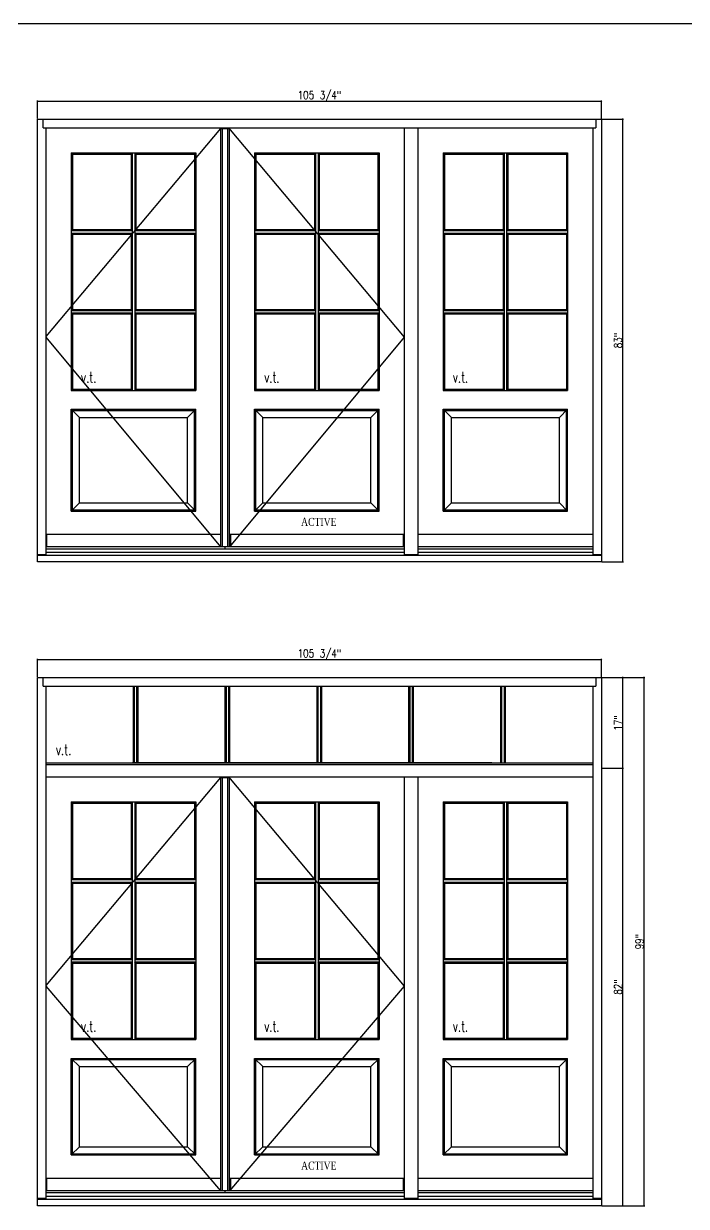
# Model space of a CAD drawing. Header units: inches. Extents: x 1985 to 11287, y 379 to 4336.
# Drawn here: x 9451.5 to 9575.8, y 3542.8 to 3764.6 of the extents above; entities that cross this region are included whole.
import ezdxf

# ---------------------------------------------------------------- set-up
doc = ezdxf.new("R2010")
doc.units = ezdxf.units.IN
doc.header["$MEASUREMENT"] = 0
doc.layers.get('0').update_dxf_attribs({"linetype": 'CONTINUOUS'})
doc.layers.get('Defpoints').update_dxf_attribs({"linetype": 'CONTINUOUS'})
for name, color, linetype in [('COTE1-1 99', 7, 'CONTINUOUS'), ('elevation 99', 7, 'CONTINUOUS'), ('opening side 99', 1, 'CONTINUOUS'), ('separation 99', 3, 'CONTINUOUS')]:
    doc.layers.add(name, color=color, linetype=linetype)
doc.styles.get("Standard").update_dxf_attribs({"font": 'txt.shx', "width": 0.8})
doc.styles.add('Times', font='times.ttf', dxfattribs={"width": 0.8})
doc.dimstyles.new('Elevation', dxfattribs={"dimscale": 2, "dimtxt": 0.75, "dimasz": 0.0625, "dimexe": 0.0625, "dimexo": 0.0625, "dimgap": 0.0625, "dimtad": 1, "dimdec": 5, "dimzin": 0, "dimdsep": 46, "dimlunit": 5, "dimtxsty": 'Standard', "dimblk1": 'OBLIQUE', "dimblk2": 'OBLIQUE', "dimsah": 1, "dimcen": 2, "dimdle": 0.0625, "dimclrd": 1, "dimclre": 1, "dimadec": 1, "dimazin": 0, "dimtfac": 0.375, "dimtdec": 5, "dimtmove": 0, "dimatfit": 3, "dimldrblk": 'OBLIQUE', "dimfxl": 1, "dimfrac": 2, "dimtolj": 1, "dimtzin": 0, "dimarcsym": 0})

# ---------------------------------------------------------------- blocks, each defined once
blk = doc.blocks.new('_OBLIQUE')
at = {"color": 0, "linetype": 'ByBlock'}
blk.add_line((-0.5, -0.5), (0.5, 0.5), dxfattribs=at)
blk = doc.blocks.new('*D41')
at = {"layer": 'COTE1-1 99', "color": 1, "lineweight": -2, "transparency": 16777216}
for p, q in [((9453.94, 3750.06), (9559.94, 3750.06)), ((9454.07, 3746.78), (9454.07, 3750.19)), ((9559.82, 3746.78), (9559.82, 3750.19))]:
    blk.add_line(p, q, dxfattribs=at)
at = {"layer": 'Defpoints', "color": 0, "transparency": 16777216}
for p in [(9559.82, 3750.06), (9454.07, 3746.66), (9559.82, 3746.66)]:
    blk.add_point(p, dxfattribs=at)
at = {"layer": 'COTE1-1 99', "color": 1, "lineweight": -2, "transparency": 16777216, "xscale": 0.125, "yscale": 0.125, "zscale": 0.125, "rotation": 180}
blk.add_blockref('_OBLIQUE', (9454.07, 3750.06), dxfattribs=at)
at = {"layer": 'COTE1-1 99', "color": 1, "lineweight": -2, "transparency": 16777216, "xscale": 0.125, "yscale": 0.125, "zscale": 0.125}
blk.add_blockref('_OBLIQUE', (9559.82, 3750.06), dxfattribs=at)
at = {"layer": 'COTE1-1 99', "color": 0, "transparency": 16777216, "insert": (9506.94, 3750.94), "char_height": 1.5, "attachment_point": 5}
blk.add_mtext('\\A1;105 3/4"', dxfattribs=at)
blk = doc.blocks.new('*D42')
at = {"layer": 'COTE1-1 99', "color": 1, "lineweight": -2, "transparency": 16777216}
for p, q in [((9559.94, 3746.66), (9563.95, 3746.66)), ((9563.82, 3663.53), (9563.82, 3746.78)), ((9559.94, 3663.66), (9563.95, 3663.66))]:
    blk.add_line(p, q, dxfattribs=at)
at = {"layer": 'Defpoints', "color": 0, "transparency": 16777216}
for p in [(9559.82, 3746.66), (9563.82, 3746.66), (9559.82, 3663.66)]:
    blk.add_point(p, dxfattribs=at)
at = {"layer": 'COTE1-1 99', "color": 1, "lineweight": -2, "transparency": 16777216, "xscale": 0.125, "yscale": 0.125, "zscale": 0.125}
for p, rotation in [((9563.82, 3746.66), 90), ((9563.82, 3663.66), 270)]:
    blk.add_blockref('_OBLIQUE', p, dxfattribs=dict(at, rotation=rotation))
at = {"layer": 'COTE1-1 99', "color": 0, "transparency": 16777216, "insert": (9562.95, 3705.16), "char_height": 1.5, "attachment_point": 5, "rotation": 90}
blk.add_mtext('\\A1;83"', dxfattribs=at)
blk = doc.blocks.new('*D112')
at = {"layer": 'COTE1-1 99', "color": 1, "lineweight": -2, "transparency": 16777216}
for p, q in [((9453.94, 3645.37), (9559.94, 3645.37)), ((9454.07, 3642.09), (9454.07, 3645.5)), ((9559.82, 3642.09), (9559.82, 3645.5))]:
    blk.add_line(p, q, dxfattribs=at)
at = {"layer": 'Defpoints', "color": 0, "transparency": 16777216}
for p in [(9559.82, 3645.37), (9454.07, 3641.96), (9559.82, 3641.96)]:
    blk.add_point(p, dxfattribs=at)
at = {"layer": 'COTE1-1 99', "color": 1, "lineweight": -2, "transparency": 16777216, "xscale": 0.125, "yscale": 0.125, "zscale": 0.125, "rotation": 180}
blk.add_blockref('_OBLIQUE', (9454.07, 3645.37), dxfattribs=at)
at = {"layer": 'COTE1-1 99', "color": 1, "lineweight": -2, "transparency": 16777216, "xscale": 0.125, "yscale": 0.125, "zscale": 0.125}
blk.add_blockref('_OBLIQUE', (9559.82, 3645.37), dxfattribs=at)
at = {"layer": 'COTE1-1 99', "color": 0, "transparency": 16777216, "insert": (9506.94, 3646.25), "char_height": 1.5, "attachment_point": 5}
blk.add_mtext('\\A1;105 3/4"', dxfattribs=at)
blk = doc.blocks.new('*D113')
at = {"layer": 'COTE1-1 99', "color": 1, "lineweight": -2, "transparency": 16777216}
for p, q in [((9559.94, 3641.96), (9563.95, 3641.96)), ((9563.82, 3624.84), (9563.82, 3642.09)), ((9559.94, 3624.96), (9563.95, 3624.96))]:
    blk.add_line(p, q, dxfattribs=at)
at = {"layer": 'Defpoints', "color": 0, "transparency": 16777216}
for p in [(9559.82, 3641.96), (9563.82, 3641.96), (9559.82, 3624.96)]:
    blk.add_point(p, dxfattribs=at)
at = {"layer": 'COTE1-1 99', "color": 1, "lineweight": -2, "transparency": 16777216, "xscale": 0.125, "yscale": 0.125, "zscale": 0.125}
for p, rotation in [((9563.82, 3641.96), 90), ((9563.82, 3624.96), 270)]:
    blk.add_blockref('_OBLIQUE', p, dxfattribs=dict(at, rotation=rotation))
at = {"layer": 'COTE1-1 99', "color": 0, "transparency": 16777216, "insert": (9562.95, 3633.46), "char_height": 1.5, "attachment_point": 5, "rotation": 90}
blk.add_mtext('\\A1;17"', dxfattribs=at)
blk = doc.blocks.new('*D114')
at = {"layer": 'COTE1-1 99', "color": 1, "lineweight": -2, "transparency": 16777216}
for p, q in [((9559.94, 3624.96), (9563.95, 3624.96)), ((9563.82, 3542.84), (9563.82, 3625.09)), ((9559.94, 3542.96), (9563.95, 3542.96))]:
    blk.add_line(p, q, dxfattribs=at)
at = {"layer": 'Defpoints', "color": 0, "transparency": 16777216}
for p in [(9559.82, 3624.96), (9563.82, 3624.96), (9559.82, 3542.96)]:
    blk.add_point(p, dxfattribs=at)
at = {"layer": 'COTE1-1 99', "color": 1, "lineweight": -2, "transparency": 16777216, "xscale": 0.125, "yscale": 0.125, "zscale": 0.125}
for p, rotation in [((9563.82, 3624.96), 90), ((9563.82, 3542.96), 270)]:
    blk.add_blockref('_OBLIQUE', p, dxfattribs=dict(at, rotation=rotation))
at = {"layer": 'COTE1-1 99', "color": 0, "transparency": 16777216, "insert": (9562.95, 3583.96), "char_height": 1.5, "attachment_point": 5, "rotation": 90}
blk.add_mtext('\\A1;82"', dxfattribs=at)
blk = doc.blocks.new('*D111')
at = {"layer": 'COTE1-1 99', "color": 1, "lineweight": -2, "transparency": 16777216}
for p, q in [((9559.94, 3641.96), (9567.97, 3641.96)), ((9567.84, 3542.84), (9567.84, 3642.09)), ((9559.94, 3542.96), (9567.97, 3542.96))]:
    blk.add_line(p, q, dxfattribs=at)
at = {"layer": 'Defpoints', "color": 0, "transparency": 16777216}
for p in [(9559.82, 3641.96), (9567.84, 3641.96), (9559.82, 3542.96)]:
    blk.add_point(p, dxfattribs=at)
at = {"layer": 'COTE1-1 99', "color": 1, "lineweight": -2, "transparency": 16777216, "xscale": 0.125, "yscale": 0.125, "zscale": 0.125}
for p, rotation in [((9567.84, 3641.96), 90), ((9567.84, 3542.96), 270)]:
    blk.add_blockref('_OBLIQUE', p, dxfattribs=dict(at, rotation=rotation))
at = {"layer": 'COTE1-1 99', "color": 0, "transparency": 16777216, "insert": (9566.97, 3592.46), "char_height": 1.5, "attachment_point": 5, "rotation": 90}
blk.add_mtext('\\A1;99"', dxfattribs=at)

msp = doc.modelspace()

# ---------------------------------------------------------------- linework, layer by layer
at = {"layer": 'elevation 99'}
for p, q in [((9454.067317, 3746.65541), (9525.442317, 3746.65541)), ((9454.067317, 3663.65541), (9454.067317, 3746.65541)), ((9455.129817, 3745.03041), (9455.129817, 3746.65541)), ((9522.817317, 3746.65541), (9559.817317, 3746.65541)), ((9558.754817, 3746.65541), (9558.754817, 3745.03041)), ((9559.817317, 3746.65541), (9559.817317, 3663.65541)), ((9455.129817, 3745.03041), (9490.129817, 3745.03041)), ((9455.692317, 3664.983536), (9455.692317, 3745.03041)), ((9487.754817, 3745.03041), (9522.817317, 3745.03041)), ((9488.442318, 3666.467905), (9488.442318, 3744.90541)), ((9488.442318, 3744.90541), (9490.067316, 3744.90541)), ((9488.754818, 3666.467905), (9488.754818, 3744.90541)), ((9489.004817, 3744.90541), (9489.004817, 3745.03041)), ((9489.504816, 3744.90541), (9489.504816, 3745.03041)), ((9489.598516, 3744.90541), (9489.598516, 3745.03041)), ((9489.714677, 3744.90541), (9489.714677, 3745.03041)), ((9489.754816, 3666.467905), (9489.754816, 3744.90541)), ((9490.067316, 3666.467905), (9490.067316, 3744.90541)), ((9522.817317, 3745.03041), (9522.817317, 3664.983536)), ((9522.817317, 3745.03041), (9525.442317, 3745.03041)), ((9525.442317, 3745.03041), (9558.754817, 3745.03041)), ((9525.442317, 3664.983536), (9525.442317, 3745.03041)), ((9558.192317, 3745.03041), (9558.192317, 3664.983536)), ((9460.629802, 3740.092862), (9460.38873, 3740.360733)), ((9460.38873, 3740.360733), (9483.745903, 3740.360733)), ((9460.38873, 3740.360733), (9460.38873, 3695.793739)), ((9460.629802, 3740.092862), (9471.629817, 3740.092862)), ((9460.629802, 3740.092862), (9460.629802, 3725.989362)), ((9471.629817, 3740.092862), (9471.834017, 3740.360733)), ((9471.629817, 3740.092862), (9471.629817, 3725.989362)), ((9471.834017, 3740.360733), (9471.834017, 3695.793739)), ((9472.300617, 3740.360733), (9472.504817, 3740.092862)), ((9472.300617, 3740.360733), (9472.300617, 3695.793739)), ((9472.504817, 3740.092862), (9483.504832, 3740.092862)), ((9472.504817, 3740.092862), (9472.504817, 3725.989362)), ((9483.504832, 3740.092862), (9483.745903, 3740.360733)), ((9483.504832, 3740.092862), (9483.504832, 3725.989362)), ((9483.745903, 3740.360733), (9483.745903, 3695.793739)), ((9494.76373, 3740.360733), (9494.76373, 3695.793739)), ((9494.76373, 3740.360733), (9518.120903, 3740.360733)), ((9495.004802, 3740.092862), (9494.76373, 3740.360733)), ((9495.004802, 3740.092862), (9495.004802, 3725.989362)), ((9495.004802, 3740.092862), (9506.004817, 3740.092862)), ((9506.004817, 3740.092862), (9506.209017, 3740.360733)), ((9506.004817, 3740.092862), (9506.004817, 3725.989362)), ((9506.209017, 3740.360733), (9506.209017, 3695.793739)), ((9506.675617, 3740.360733), (9506.675617, 3695.793739)), ((9506.675617, 3740.360733), (9506.879817, 3740.092862)), ((9506.879817, 3740.092862), (9506.879817, 3725.989362)), ((9506.879817, 3740.092862), (9517.879832, 3740.092862)), ((9517.879832, 3740.092862), (9518.120903, 3740.360733)), ((9517.879832, 3740.092862), (9517.879832, 3725.989362)), ((9518.120903, 3740.360733), (9518.120903, 3695.793739)), ((9530.379802, 3740.092862), (9530.13873, 3740.360733)), ((9530.13873, 3740.360733), (9553.495903, 3740.360733)), ((9530.13873, 3740.360733), (9530.13873, 3695.793739)), ((9530.379802, 3740.092862), (9541.379817, 3740.092862)), ((9530.379802, 3740.092862), (9530.379802, 3725.989362)), ((9541.379817, 3740.092862), (9541.584017, 3740.360733)), ((9541.379817, 3740.092862), (9541.379817, 3725.989362)), ((9541.584017, 3740.360733), (9541.584017, 3695.793739)), ((9542.050617, 3740.360733), (9542.254817, 3740.092862)), ((9542.050617, 3740.360733), (9542.050617, 3695.793739)), ((9542.254817, 3740.092862), (9553.254832, 3740.092862)), ((9542.254817, 3740.092862), (9542.254817, 3725.989362)), ((9553.254832, 3740.092862), (9553.495903, 3740.360733)), ((9553.254832, 3740.092862), (9553.254832, 3725.989362)), ((9553.495903, 3740.360733), (9553.495903, 3695.793739)), ((9460.629802, 3725.989362), (9460.38873, 3725.785162)), ((9460.38873, 3725.785162), (9471.834017, 3725.785162)), ((9460.629802, 3725.114362), (9460.38873, 3725.318562)), ((9460.38873, 3725.318562), (9471.834017, 3725.318562)), ((9460.629802, 3725.989362), (9471.629817, 3725.989362)), ((9471.629817, 3725.989362), (9471.834017, 3725.785162)), ((9471.629817, 3725.114362), (9471.834017, 3725.318562)), ((9472.504817, 3725.989362), (9472.300617, 3725.785162)), ((9472.300617, 3725.785162), (9483.745903, 3725.785162)), ((9472.300617, 3725.318562), (9483.745903, 3725.318562)), ((9472.504817, 3725.114362), (9472.300617, 3725.318562)), ((9472.504817, 3725.989362), (9483.504832, 3725.989362)), ((9483.504832, 3725.989362), (9483.745903, 3725.785162)), ((9483.504832, 3725.114362), (9483.745903, 3725.318562)), ((9495.004802, 3725.989362), (9494.76373, 3725.785162)), ((9494.76373, 3725.785162), (9506.209017, 3725.785162)), ((9494.76373, 3725.318562), (9506.209017, 3725.318562)), ((9495.004802, 3725.114362), (9494.76373, 3725.318562)), ((9495.004802, 3725.989362), (9506.004817, 3725.989362)), ((9506.004817, 3725.989362), (9506.209017, 3725.785162)), ((9506.004817, 3725.114362), (9506.209017, 3725.318562)), ((9506.879817, 3725.989362), (9506.675617, 3725.785162)), ((9506.675617, 3725.785162), (9518.120903, 3725.785162)), ((9506.879817, 3725.114362), (9506.675617, 3725.318562)), ((9506.675617, 3725.318562), (9518.120903, 3725.318562)), ((9506.879817, 3725.989362), (9517.879832, 3725.989362)), ((9517.879832, 3725.989362), (9518.120903, 3725.785162)), ((9517.879832, 3725.114362), (9518.120903, 3725.318562)), ((9530.379802, 3725.989362), (9530.13873, 3725.785162)), ((9530.13873, 3725.785162), (9541.584017, 3725.785162)), ((9530.379802, 3725.114362), (9530.13873, 3725.318562)), ((9530.13873, 3725.318562), (9541.584017, 3725.318562)), ((9530.379802, 3725.989362), (9541.379817, 3725.989362)), ((9541.379817, 3725.989362), (9541.584017, 3725.785162)), ((9541.379817, 3725.114362), (9541.584017, 3725.318562)), ((9542.254817, 3725.989362), (9542.050617, 3725.785162)), ((9542.050617, 3725.785162), (9553.495903, 3725.785162)), ((9542.050617, 3725.318562), (9553.495903, 3725.318562)), ((9542.254817, 3725.114362), (9542.050617, 3725.318562)), ((9542.254817, 3725.989362), (9553.254832, 3725.989362)), ((9553.254832, 3725.989362), (9553.495903, 3725.785162)), ((9553.254832, 3725.114362), (9553.495903, 3725.318562)), ((9460.629802, 3725.114362), (9460.629802, 3711.010862)), ((9460.629802, 3725.114362), (9471.629817, 3725.114362)), ((9471.629817, 3725.114362), (9471.629817, 3711.010862)), ((9472.504817, 3725.114362), (9472.504817, 3711.010862)), ((9472.504817, 3725.114362), (9483.504832, 3725.114362)), ((9483.504832, 3725.114362), (9483.504832, 3711.010862)), ((9495.004802, 3725.114362), (9506.004817, 3725.114362)), ((9495.004802, 3725.114362), (9495.004802, 3711.010862)), ((9506.004817, 3725.114362), (9506.004817, 3711.010862)), ((9506.879817, 3725.114362), (9517.879832, 3725.114362)), ((9506.879817, 3725.114362), (9506.879817, 3711.010862)), ((9517.879832, 3725.114362), (9517.879832, 3711.010862)), ((9530.379802, 3725.114362), (9530.379802, 3711.010862)), ((9530.379802, 3725.114362), (9541.379817, 3725.114362)), ((9541.379817, 3725.114362), (9541.379817, 3711.010862)), ((9542.254817, 3725.114362), (9542.254817, 3711.010862)), ((9542.254817, 3725.114362), (9553.254832, 3725.114362)), ((9553.254832, 3725.114362), (9553.254832, 3711.010862)), ((9460.629802, 3711.010862), (9460.38873, 3710.806662)), ((9460.38873, 3710.806662), (9471.834017, 3710.806662)), ((9460.38873, 3710.34451), (9471.834017, 3710.34451)), ((9460.629802, 3711.010862), (9471.629817, 3711.010862)), ((9460.629802, 3710.14031), (9460.629802, 3696.03481)), ((9460.629802, 3710.14031), (9471.629817, 3710.14031)), ((9471.629817, 3710.14031), (9471.629817, 3696.03481)), ((9472.300617, 3710.806662), (9483.745903, 3710.806662)), ((9472.300617, 3710.34451), (9483.745903, 3710.34451)), ((9472.504817, 3711.010862), (9483.504832, 3711.010862)), ((9472.504817, 3710.14031), (9483.504832, 3710.14031)), ((9472.504817, 3710.14031), (9472.504817, 3696.03481)), ((9483.504832, 3711.010862), (9483.745903, 3710.806662)), ((9483.504832, 3710.14031), (9483.745903, 3710.34451)), ((9483.504832, 3710.14031), (9483.504832, 3696.03481)), ((9495.004802, 3711.010862), (9494.76373, 3710.806662)), ((9494.76373, 3710.806662), (9506.209017, 3710.806662)), ((9494.76373, 3710.34451), (9506.209017, 3710.34451)), ((9495.004802, 3711.010862), (9506.004817, 3711.010862)), ((9495.004802, 3710.14031), (9506.004817, 3710.14031)), ((9495.004802, 3710.14031), (9495.004802, 3696.03481)), ((9506.004817, 3710.14031), (9506.004817, 3696.03481)), ((9506.675617, 3710.806662), (9518.120903, 3710.806662)), ((9506.675617, 3710.34451), (9518.120903, 3710.34451)), ((9506.879817, 3711.010862), (9517.879832, 3711.010862)), ((9506.879817, 3710.14031), (9506.879817, 3696.03481)), ((9506.879817, 3710.14031), (9517.879832, 3710.14031)), ((9517.879832, 3711.010862), (9518.120903, 3710.806662)), ((9517.879832, 3710.14031), (9518.120903, 3710.34451)), ((9517.879832, 3710.14031), (9517.879832, 3696.03481)), ((9530.379802, 3711.010862), (9530.13873, 3710.806662)), ((9530.13873, 3710.806662), (9541.584017, 3710.806662)), ((9530.13873, 3710.34451), (9541.584017, 3710.34451)), ((9530.379802, 3711.010862), (9541.379817, 3711.010862)), ((9530.379802, 3710.14031), (9530.379802, 3696.03481)), ((9530.379802, 3710.14031), (9541.379817, 3710.14031)), ((9541.379817, 3710.14031), (9541.379817, 3696.03481)), ((9542.050617, 3710.806662), (9553.495903, 3710.806662)), ((9542.050617, 3710.34451), (9553.495903, 3710.34451)), ((9542.254817, 3711.010862), (9553.254832, 3711.010862)), ((9542.254817, 3710.14031), (9553.254832, 3710.14031)), ((9542.254817, 3710.14031), (9542.254817, 3696.03481)), ((9553.254832, 3711.010862), (9553.495903, 3710.806662)), ((9553.254832, 3710.14031), (9553.495903, 3710.34451)), ((9553.254832, 3710.14031), (9553.254832, 3696.03481)), ((9460.38873, 3695.793739), (9460.629802, 3696.03481)), ((9460.38873, 3695.793739), (9483.745903, 3695.793739)), ((9460.629802, 3696.03481), (9471.629817, 3696.03481)), ((9471.629817, 3696.03481), (9471.834017, 3695.793739)), ((9472.504817, 3696.03481), (9472.300617, 3695.793739)), ((9472.504817, 3696.03481), (9483.504832, 3696.03481)), ((9483.745903, 3695.793739), (9483.504832, 3696.03481)), ((9494.76373, 3695.793739), (9495.004802, 3696.03481)), ((9494.76373, 3695.793739), (9518.120903, 3695.793739)), ((9495.004802, 3696.03481), (9506.004817, 3696.03481)), ((9506.004817, 3696.03481), (9506.209017, 3695.793739)), ((9506.879817, 3696.03481), (9506.675617, 3695.793739)), ((9506.879817, 3696.03481), (9517.879832, 3696.03481)), ((9518.120903, 3695.793739), (9517.879832, 3696.03481)), ((9530.13873, 3695.793739), (9530.379802, 3696.03481)), ((9530.13873, 3695.793739), (9553.495903, 3695.793739)), ((9530.379802, 3696.03481), (9541.379817, 3696.03481)), ((9541.379817, 3696.03481), (9541.584017, 3695.793739)), ((9542.254817, 3696.03481), (9542.050617, 3695.793739)), ((9542.254817, 3696.03481), (9553.254832, 3696.03481)), ((9553.495903, 3695.793739), (9553.254832, 3696.03481)), ((9460.388671, 3692.275882), (9483.745947, 3692.275882)), ((9460.388671, 3673.1643), (9460.388671, 3692.275882)), ((9461.942243, 3690.72226), (9460.388671, 3692.275882)), ((9460.629743, 3692.03476), (9483.504876, 3692.03476)), ((9460.629743, 3673.405371), (9460.629743, 3692.03476)), ((9483.745947, 3692.275882), (9482.192376, 3690.72226)), ((9483.504876, 3673.405371), (9483.504876, 3692.03476)), ((9483.745947, 3673.1643), (9483.745947, 3692.275882)), ((9496.317243, 3690.72226), (9494.763671, 3692.275882)), ((9494.763671, 3673.1643), (9494.763671, 3692.275882)), ((9494.763671, 3692.275882), (9518.120947, 3692.275882)), ((9495.004743, 3673.405371), (9495.004743, 3692.03476)), ((9495.004743, 3692.03476), (9517.879876, 3692.03476)), ((9518.120947, 3692.275882), (9516.567376, 3690.72226)), ((9517.879876, 3673.405371), (9517.879876, 3692.03476)), ((9518.120947, 3673.1643), (9518.120947, 3692.275882)), ((9531.692243, 3690.72226), (9530.138671, 3692.275882)), ((9530.138671, 3673.1643), (9530.138671, 3692.275882)), ((9530.138671, 3692.275882), (9553.495947, 3692.275882)), ((9530.379743, 3673.405371), (9530.379743, 3692.03476)), ((9530.379743, 3692.03476), (9553.254876, 3692.03476)), ((9553.495947, 3692.275882), (9551.942376, 3690.72226)), ((9553.254876, 3673.405371), (9553.254876, 3692.03476)), ((9553.495947, 3673.1643), (9553.495947, 3692.275882)), ((9461.942243, 3690.72226), (9482.192376, 3690.72226)), ((9461.942243, 3674.717871), (9461.942243, 3690.72226)), ((9482.192376, 3674.717871), (9482.192376, 3690.72226)), ((9496.317243, 3674.717871), (9496.317243, 3690.72226)), ((9496.317243, 3690.72226), (9516.567376, 3690.72226)), ((9516.567376, 3674.717871), (9516.567376, 3690.72226)), ((9531.692243, 3674.717871), (9531.692243, 3690.72226)), ((9531.692243, 3690.72226), (9551.942376, 3690.72226)), ((9551.942376, 3674.717871), (9551.942376, 3690.72226)), ((9460.388671, 3673.1643), (9461.942243, 3674.717871)), ((9461.942243, 3674.717871), (9482.192376, 3674.717871)), ((9483.745947, 3673.1643), (9482.192376, 3674.717871)), ((9494.763671, 3673.1643), (9496.317243, 3674.717871)), ((9496.317243, 3674.717871), (9516.567376, 3674.717871)), ((9518.120947, 3673.1643), (9516.567376, 3674.717871)), ((9530.138671, 3673.1643), (9531.692243, 3674.717871)), ((9531.692243, 3674.717871), (9551.942376, 3674.717871)), ((9553.495947, 3673.1643), (9551.942376, 3674.717871)), ((9460.388671, 3673.1643), (9483.745947, 3673.1643)), ((9460.629743, 3673.405371), (9483.504876, 3673.405371)), ((9494.763671, 3673.1643), (9518.120947, 3673.1643)), ((9495.004743, 3673.405371), (9517.879876, 3673.405371)), ((9530.138671, 3673.1643), (9553.495947, 3673.1643)), ((9530.379743, 3673.405371), (9553.254876, 3673.405371)), ((9455.817317, 3666.467905), (9455.817317, 3668.842905)), ((9455.817317, 3668.842905), (9488.442318, 3668.842905)), ((9455.817317, 3666.467905), (9455.817317, 3668.842905)), ((9455.817317, 3668.842905), (9488.442318, 3668.842905)), ((9487.938215, 3668.842905), (9488.442318, 3668.842905)), ((9487.938215, 3668.842905), (9488.442318, 3668.842905)), ((9490.214677, 3666.467905), (9490.214677, 3668.842905)), ((9490.214677, 3668.842905), (9522.692317, 3668.842905)), ((9490.214677, 3666.467905), (9490.214677, 3668.842905)), ((9490.214677, 3668.842905), (9522.692317, 3668.842905)), ((9522.692317, 3666.467905), (9522.692317, 3668.842905)), ((9522.692317, 3666.467905), (9522.692317, 3668.842905)), ((9525.442317, 3668.842905), (9558.192317, 3668.842905)), ((9525.567317, 3668.842905), (9558.067317, 3668.842905)), ((9522.817317, 3666.467905), (9455.692317, 3666.467905)), ((9522.817317, 3666.467905), (9455.692317, 3666.467905)), ((9522.817317, 3666.076286), (9455.692317, 3666.076286)), ((9522.817317, 3666.076286), (9455.692317, 3666.076286)), ((9522.817317, 3665.405405), (9455.692317, 3665.405405)), ((9489.254817, 3666.076286), (9489.254817, 3666.467905)), ((9489.254817, 3666.076286), (9489.254817, 3666.467905)), ((9490.292009, 3666.592905), (9490.281381, 3666.467905)), ((9490.292009, 3666.592905), (9490.281381, 3666.467905)), ((9490.301434, 3666.467905), (9490.292009, 3666.592905)), ((9490.301434, 3666.467905), (9490.292009, 3666.592905)), ((9490.339677, 3666.655405), (9490.339677, 3666.467905)), ((9490.339677, 3666.655405), (9490.339677, 3666.467905)), ((9558.192317, 3666.467905), (9525.442317, 3666.467905)), ((9558.192317, 3666.467905), (9525.442317, 3666.467905)), ((9558.192317, 3666.076286), (9525.442317, 3666.076286)), ((9558.192317, 3666.076286), (9525.442317, 3666.076286)), ((9558.192317, 3665.405405), (9525.442317, 3665.405405)), ((9455.692317, 3664.983536), (9454.067317, 3664.983536)), ((9455.692317, 3664.983536), (9454.067317, 3664.983536)), ((9525.442317, 3664.84291), (9454.067317, 3664.84291)), ((9525.442317, 3664.84291), (9454.067317, 3664.84291)), ((9525.442317, 3663.65541), (9454.067317, 3663.65541)), ((9525.442317, 3663.65541), (9454.067317, 3663.65541)), ((9525.442317, 3663.65541), (9494.442317, 3663.65541)), ((9525.442317, 3663.65541), (9494.442317, 3663.65541)), ((9525.442317, 3664.983536), (9522.817317, 3664.983536)), ((9525.442317, 3664.983536), (9522.817317, 3664.983536)), ((9525.442317, 3664.983536), (9522.817317, 3664.983536)), ((9525.442317, 3664.983536), (9522.817317, 3664.983536)), ((9559.817317, 3664.84291), (9522.817317, 3664.84291)), ((9559.817317, 3664.84291), (9522.817317, 3664.84291)), ((9559.817317, 3663.65541), (9522.817317, 3663.65541)), ((9559.817317, 3663.65541), (9522.817317, 3663.65541)), ((9559.817317, 3663.65541), (9525.442317, 3663.65541)), ((9559.817317, 3663.65541), (9525.442317, 3663.65541)), ((9559.817317, 3663.65541), (9531.942317, 3663.65541)), ((9559.817317, 3663.65541), (9531.942317, 3663.65541)), ((9559.817317, 3664.983536), (9558.192317, 3664.983536)), ((9559.817317, 3664.983536), (9558.192317, 3664.983536)), ((9454.067317, 3542.963374), (9454.067317, 3641.963374)), ((9454.067317, 3641.963374), (9559.817317, 3641.963374)), ((9455.129817, 3640.338374), (9455.129817, 3641.963374)), ((9558.754817, 3641.963374), (9558.754817, 3640.338374)), ((9559.817317, 3641.963374), (9559.817317, 3542.963374)), ((9455.129817, 3640.338374), (9558.754817, 3640.338374)), ((9455.692317, 3625.588374), (9455.692317, 3640.338374)), ((9472.046417, 3625.963374), (9472.046417, 3640.338374)), ((9472.046417, 3640.338374), (9472.921417, 3640.338374)), ((9472.250617, 3625.963374), (9472.250617, 3640.338374)), ((9472.717217, 3625.963374), (9472.717217, 3640.338374)), ((9472.921417, 3625.963374), (9472.921417, 3640.338374)), ((9489.275517, 3625.963374), (9489.275517, 3640.338374)), ((9489.275517, 3640.338374), (9490.150517, 3640.338374)), ((9489.479717, 3625.963374), (9489.479717, 3640.338374)), ((9489.946317, 3625.963374), (9489.946317, 3640.338374)), ((9490.150517, 3625.963374), (9490.150517, 3640.338374)), ((9506.504617, 3625.963374), (9506.504617, 3640.338374)), ((9506.504617, 3640.338374), (9507.379617, 3640.338374)), ((9506.708817, 3625.963374), (9506.708817, 3640.338374)), ((9507.175417, 3625.963374), (9507.175417, 3640.338374)), ((9507.379617, 3625.963374), (9507.379617, 3640.338374)), ((9523.733717, 3625.963374), (9523.733717, 3640.338374)), ((9523.733717, 3640.338374), (9524.609117, 3640.338374)), ((9523.937917, 3625.963374), (9523.937917, 3640.338374)), ((9524.404917, 3625.963374), (9524.404917, 3640.338374)), ((9524.609117, 3625.963374), (9524.609117, 3640.338374)), ((9540.963217, 3625.963374), (9540.963217, 3640.338374)), ((9540.963217, 3640.338374), (9541.838217, 3640.338374)), ((9541.167417, 3625.963374), (9541.167417, 3640.338374)), ((9541.634017, 3625.963374), (9541.634017, 3640.338374)), ((9541.838217, 3625.963374), (9541.838217, 3640.338374)), ((9558.192317, 3640.338374), (9558.192317, 3625.588374)), ((9454.067317, 3542.963374), (9454.067317, 3625.963374)), ((9455.692317, 3625.963374), (9523.483717, 3625.963374)), ((9455.692317, 3625.588374), (9455.692317, 3625.963374)), ((9558.192317, 3625.588374), (9455.692317, 3625.588374)), ((9455.692317, 3623.338374), (9455.692317, 3625.588374)), ((9539.275717, 3625.963374), (9471.858917, 3625.963374)), ((9525.109117, 3625.963374), (9488.775517, 3625.963374)), ((9525.109117, 3625.963374), (9488.775517, 3625.963374)), ((9525.109117, 3625.963374), (9488.775517, 3625.963374)), ((9523.483717, 3625.963374), (9558.192317, 3625.963374)), ((9558.192317, 3625.963374), (9558.192317, 3625.588374)), ((9558.192317, 3625.588374), (9558.192317, 3623.338374)), ((9455.692317, 3623.338374), (9490.129817, 3623.338374)), ((9455.692317, 3544.2915), (9455.692317, 3623.338374)), ((9455.692317, 3623.338374), (9490.129817, 3623.338374)), ((9455.692317, 3544.2915), (9455.692317, 3623.338374)), ((9455.692317, 3623.338374), (9490.129817, 3623.338374)), ((9487.754817, 3623.338374), (9522.817317, 3623.338374)), ((9487.754817, 3623.338374), (9522.817317, 3623.338374)), ((9487.754817, 3623.338374), (9522.817317, 3623.338374)), ((9488.442318, 3623.213374), (9490.067316, 3623.213374)), ((9488.442318, 3623.213374), (9490.067316, 3623.213374)), ((9488.442318, 3545.775869), (9488.442318, 3623.213374)), ((9488.442318, 3623.213374), (9490.067316, 3623.213374)), ((9488.754818, 3545.775869), (9488.754818, 3623.213374)), ((9489.004817, 3623.213374), (9489.004817, 3623.338374)), ((9489.004817, 3623.213374), (9489.004817, 3623.338374)), ((9489.004817, 3623.213374), (9489.004817, 3623.338374)), ((9489.504816, 3623.213374), (9489.504816, 3623.338374)), ((9489.504816, 3623.213374), (9489.504816, 3623.338374)), ((9489.504816, 3623.213374), (9489.504816, 3623.338374)), ((9489.598516, 3623.213374), (9489.598516, 3623.338374)), ((9489.598516, 3623.213374), (9489.598516, 3623.338374)), ((9489.598516, 3623.213374), (9489.598516, 3623.338374)), ((9489.714677, 3623.213374), (9489.714677, 3623.338374)), ((9489.714677, 3623.213374), (9489.714677, 3623.338374)), ((9489.714677, 3623.213374), (9489.714677, 3623.338374)), ((9489.754816, 3545.775869), (9489.754816, 3623.213374)), ((9490.067316, 3545.775869), (9490.067316, 3623.213374)), ((9522.817317, 3623.338374), (9522.817317, 3544.2915)), ((9522.817317, 3623.338374), (9525.442317, 3623.338374)), ((9525.442317, 3623.338374), (9558.192317, 3623.338374)), ((9525.442317, 3544.2915), (9525.442317, 3623.338374)), ((9525.442317, 3623.338374), (9558.192317, 3623.338374)), ((9525.442317, 3623.338374), (9558.192317, 3623.338374)), ((9558.192317, 3623.338374), (9558.192317, 3544.2915)), ((9558.192317, 3623.338374), (9558.192317, 3544.2915)), ((9559.817317, 3624.963374), (9559.817317, 3542.963374)), ((9460.38873, 3618.668697), (9460.38873, 3574.101703)), ((9460.38873, 3618.668697), (9483.745903, 3618.668697)), ((9460.629802, 3618.400826), (9460.38873, 3618.668697)), ((9460.629802, 3618.400826), (9460.629802, 3604.297326)), ((9460.629802, 3618.400826), (9471.629817, 3618.400826)), ((9471.629817, 3618.400826), (9471.834017, 3618.668697)), ((9471.629817, 3618.400826), (9471.629817, 3604.297326)), ((9471.834017, 3618.668697), (9471.834017, 3574.101703)), ((9472.300617, 3618.668697), (9472.300617, 3574.101703)), ((9472.300617, 3618.668697), (9472.504817, 3618.400826)), ((9472.504817, 3618.400826), (9472.504817, 3604.297326)), ((9472.504817, 3618.400826), (9483.504832, 3618.400826)), ((9483.504832, 3618.400826), (9483.745903, 3618.668697)), ((9483.504832, 3618.400826), (9483.504832, 3604.297326)), ((9483.745903, 3618.668697), (9483.745903, 3574.101703)), ((9495.004802, 3618.400826), (9494.76373, 3618.668697)), ((9494.76373, 3618.668697), (9518.120903, 3618.668697)), ((9494.76373, 3618.668697), (9494.76373, 3574.101703)), ((9495.004802, 3618.400826), (9506.004817, 3618.400826)), ((9495.004802, 3618.400826), (9495.004802, 3604.297326)), ((9506.004817, 3618.400826), (9506.209017, 3618.668697)), ((9506.004817, 3618.400826), (9506.004817, 3604.297326)), ((9506.209017, 3618.668697), (9506.209017, 3574.101703)), ((9506.675617, 3618.668697), (9506.879817, 3618.400826)), ((9506.675617, 3618.668697), (9506.675617, 3574.101703)), ((9506.879817, 3618.400826), (9517.879832, 3618.400826)), ((9506.879817, 3618.400826), (9506.879817, 3604.297326)), ((9517.879832, 3618.400826), (9518.120903, 3618.668697)), ((9517.879832, 3618.400826), (9517.879832, 3604.297326)), ((9518.120903, 3618.668697), (9518.120903, 3574.101703)), ((9530.13873, 3618.668697), (9530.13873, 3574.101703)), ((9530.13873, 3618.668697), (9553.495903, 3618.668697)), ((9530.379802, 3618.400826), (9530.13873, 3618.668697)), ((9530.379802, 3618.400826), (9530.379802, 3604.297326)), ((9530.379802, 3618.400826), (9541.379817, 3618.400826)), ((9541.379817, 3618.400826), (9541.584017, 3618.668697)), ((9541.379817, 3618.400826), (9541.379817, 3604.297326)), ((9541.584017, 3618.668697), (9541.584017, 3574.101703)), ((9542.050617, 3618.668697), (9542.050617, 3574.101703)), ((9542.050617, 3618.668697), (9542.254817, 3618.400826)), ((9542.254817, 3618.400826), (9542.254817, 3604.297326)), ((9542.254817, 3618.400826), (9553.254832, 3618.400826)), ((9553.254832, 3618.400826), (9553.495903, 3618.668697)), ((9553.254832, 3618.400826), (9553.254832, 3604.297326)), ((9553.495903, 3618.668697), (9553.495903, 3574.101703)), ((9460.629802, 3604.297326), (9460.38873, 3604.093126)), ((9460.38873, 3604.093126), (9471.834017, 3604.093126)), ((9460.38873, 3603.626526), (9471.834017, 3603.626526)), ((9460.629802, 3603.422326), (9460.38873, 3603.626526)), ((9460.629802, 3604.297326), (9471.629817, 3604.297326)), ((9460.629802, 3603.422326), (9471.629817, 3603.422326)), ((9460.629802, 3603.422326), (9460.629802, 3589.318826)), ((9471.629817, 3604.297326), (9471.834017, 3604.093126)), ((9471.629817, 3603.422326), (9471.834017, 3603.626526)), ((9471.629817, 3603.422326), (9471.629817, 3589.318826)), ((9472.504817, 3604.297326), (9472.300617, 3604.093126)), ((9472.300617, 3604.093126), (9483.745903, 3604.093126)), ((9472.504817, 3603.422326), (9472.300617, 3603.626526)), ((9472.300617, 3603.626526), (9483.745903, 3603.626526)), ((9472.504817, 3604.297326), (9483.504832, 3604.297326)), ((9472.504817, 3603.422326), (9483.504832, 3603.422326)), ((9472.504817, 3603.422326), (9472.504817, 3589.318826)), ((9483.504832, 3604.297326), (9483.745903, 3604.093126)), ((9483.504832, 3603.422326), (9483.745903, 3603.626526)), ((9483.504832, 3603.422326), (9483.504832, 3589.318826)), ((9495.004802, 3604.297326), (9494.76373, 3604.093126)), ((9494.76373, 3604.093126), (9506.209017, 3604.093126)), ((9495.004802, 3603.422326), (9494.76373, 3603.626526)), ((9494.76373, 3603.626526), (9506.209017, 3603.626526)), ((9495.004802, 3604.297326), (9506.004817, 3604.297326)), ((9495.004802, 3603.422326), (9495.004802, 3589.318826)), ((9495.004802, 3603.422326), (9506.004817, 3603.422326)), ((9506.004817, 3604.297326), (9506.209017, 3604.093126)), ((9506.004817, 3603.422326), (9506.209017, 3603.626526)), ((9506.004817, 3603.422326), (9506.004817, 3589.318826)), ((9506.879817, 3604.297326), (9506.675617, 3604.093126)), ((9506.675617, 3604.093126), (9518.120903, 3604.093126)), ((9506.675617, 3603.626526), (9518.120903, 3603.626526)), ((9506.879817, 3603.422326), (9506.675617, 3603.626526)), ((9506.879817, 3604.297326), (9517.879832, 3604.297326)), ((9506.879817, 3603.422326), (9506.879817, 3589.318826)), ((9506.879817, 3603.422326), (9517.879832, 3603.422326)), ((9517.879832, 3604.297326), (9518.120903, 3604.093126)), ((9517.879832, 3603.422326), (9518.120903, 3603.626526)), ((9517.879832, 3603.422326), (9517.879832, 3589.318826)), ((9530.379802, 3604.297326), (9530.13873, 3604.093126)), ((9530.13873, 3604.093126), (9541.584017, 3604.093126)), ((9530.13873, 3603.626526), (9541.584017, 3603.626526)), ((9530.379802, 3603.422326), (9530.13873, 3603.626526)), ((9530.379802, 3604.297326), (9541.379817, 3604.297326)), ((9530.379802, 3603.422326), (9541.379817, 3603.422326)), ((9530.379802, 3603.422326), (9530.379802, 3589.318826)), ((9541.379817, 3604.297326), (9541.584017, 3604.093126)), ((9541.379817, 3603.422326), (9541.584017, 3603.626526)), ((9541.379817, 3603.422326), (9541.379817, 3589.318826)), ((9542.254817, 3604.297326), (9542.050617, 3604.093126)), ((9542.050617, 3604.093126), (9553.495903, 3604.093126)), ((9542.254817, 3603.422326), (9542.050617, 3603.626526)), ((9542.050617, 3603.626526), (9553.495903, 3603.626526)), ((9542.254817, 3604.297326), (9553.254832, 3604.297326)), ((9542.254817, 3603.422326), (9553.254832, 3603.422326)), ((9542.254817, 3603.422326), (9542.254817, 3589.318826)), ((9553.254832, 3604.297326), (9553.495903, 3604.093126)), ((9553.254832, 3603.422326), (9553.495903, 3603.626526)), ((9553.254832, 3603.422326), (9553.254832, 3589.318826)), ((9460.629802, 3589.318826), (9460.38873, 3589.114626)), ((9460.38873, 3589.114626), (9471.834017, 3589.114626)), ((9460.38873, 3588.652474), (9471.834017, 3588.652474)), ((9460.629802, 3589.318826), (9471.629817, 3589.318826)), ((9460.629802, 3588.448274), (9471.629817, 3588.448274)), ((9460.629802, 3588.448274), (9460.629802, 3574.342774)), ((9471.629817, 3588.448274), (9471.629817, 3574.342774)), ((9472.300617, 3589.114626), (9483.745903, 3589.114626)), ((9472.300617, 3588.652474), (9483.745903, 3588.652474)), ((9472.504817, 3589.318826), (9483.504832, 3589.318826)), ((9472.504817, 3588.448274), (9472.504817, 3574.342774)), ((9472.504817, 3588.448274), (9483.504832, 3588.448274)), ((9483.504832, 3589.318826), (9483.745903, 3589.114626)), ((9483.504832, 3588.448274), (9483.745903, 3588.652474)), ((9483.504832, 3588.448274), (9483.504832, 3574.342774)), ((9495.004802, 3589.318826), (9494.76373, 3589.114626)), ((9494.76373, 3589.114626), (9506.209017, 3589.114626)), ((9494.76373, 3588.652474), (9506.209017, 3588.652474)), ((9495.004802, 3589.318826), (9506.004817, 3589.318826)), ((9495.004802, 3588.448274), (9495.004802, 3574.342774)), ((9495.004802, 3588.448274), (9506.004817, 3588.448274)), ((9506.004817, 3588.448274), (9506.004817, 3574.342774)), ((9506.675617, 3589.114626), (9518.120903, 3589.114626)), ((9506.675617, 3588.652474), (9518.120903, 3588.652474)), ((9506.879817, 3589.318826), (9517.879832, 3589.318826)), ((9506.879817, 3588.448274), (9517.879832, 3588.448274)), ((9506.879817, 3588.448274), (9506.879817, 3574.342774)), ((9517.879832, 3589.318826), (9518.120903, 3589.114626)), ((9517.879832, 3588.448274), (9518.120903, 3588.652474)), ((9517.879832, 3588.448274), (9517.879832, 3574.342774)), ((9530.379802, 3589.318826), (9530.13873, 3589.114626)), ((9530.13873, 3589.114626), (9541.584017, 3589.114626)), ((9530.13873, 3588.652474), (9541.584017, 3588.652474)), ((9530.379802, 3589.318826), (9541.379817, 3589.318826)), ((9530.379802, 3588.448274), (9541.379817, 3588.448274)), ((9530.379802, 3588.448274), (9530.379802, 3574.342774)), ((9541.379817, 3588.448274), (9541.379817, 3574.342774)), ((9542.050617, 3589.114626), (9553.495903, 3589.114626)), ((9542.050617, 3588.652474), (9553.495903, 3588.652474)), ((9542.254817, 3589.318826), (9553.254832, 3589.318826)), ((9542.254817, 3588.448274), (9542.254817, 3574.342774)), ((9542.254817, 3588.448274), (9553.254832, 3588.448274)), ((9553.254832, 3589.318826), (9553.495903, 3589.114626)), ((9553.254832, 3588.448274), (9553.495903, 3588.652474)), ((9553.254832, 3588.448274), (9553.254832, 3574.342774)), ((9460.38873, 3574.101703), (9460.629802, 3574.342774)), ((9460.38873, 3574.101703), (9483.745903, 3574.101703)), ((9460.629802, 3574.342774), (9471.629817, 3574.342774)), ((9471.629817, 3574.342774), (9471.834017, 3574.101703)), ((9472.504817, 3574.342774), (9472.300617, 3574.101703)), ((9472.504817, 3574.342774), (9483.504832, 3574.342774)), ((9483.745903, 3574.101703), (9483.504832, 3574.342774)), ((9494.76373, 3574.101703), (9495.004802, 3574.342774)), ((9494.76373, 3574.101703), (9518.120903, 3574.101703)), ((9495.004802, 3574.342774), (9506.004817, 3574.342774)), ((9506.004817, 3574.342774), (9506.209017, 3574.101703)), ((9506.879817, 3574.342774), (9506.675617, 3574.101703)), ((9506.879817, 3574.342774), (9517.879832, 3574.342774)), ((9518.120903, 3574.101703), (9517.879832, 3574.342774)), ((9530.13873, 3574.101703), (9530.379802, 3574.342774)), ((9530.13873, 3574.101703), (9553.495903, 3574.101703)), ((9530.379802, 3574.342774), (9541.379817, 3574.342774)), ((9541.379817, 3574.342774), (9541.584017, 3574.101703)), ((9542.254817, 3574.342774), (9542.050617, 3574.101703)), ((9542.254817, 3574.342774), (9553.254832, 3574.342774)), ((9553.495903, 3574.101703), (9553.254832, 3574.342774)), ((9461.942243, 3569.030224), (9460.388671, 3570.583846)), ((9460.388671, 3552.472264), (9460.388671, 3570.583846)), ((9460.388671, 3570.583846), (9483.745947, 3570.583846)), ((9460.629743, 3552.713335), (9460.629743, 3570.342724)), ((9460.629743, 3570.342724), (9483.504876, 3570.342724)), ((9483.745947, 3570.583846), (9482.192376, 3569.030224)), ((9483.504876, 3552.713335), (9483.504876, 3570.342724)), ((9483.745947, 3552.472264), (9483.745947, 3570.583846)), ((9494.763671, 3570.583846), (9518.120947, 3570.583846)), ((9494.763671, 3552.472264), (9494.763671, 3570.583846)), ((9496.317243, 3569.030224), (9494.763671, 3570.583846)), ((9495.004743, 3570.342724), (9517.879876, 3570.342724)), ((9495.004743, 3552.713335), (9495.004743, 3570.342724)), ((9518.120947, 3570.583846), (9516.567376, 3569.030224)), ((9517.879876, 3552.713335), (9517.879876, 3570.342724)), ((9518.120947, 3552.472264), (9518.120947, 3570.583846)), ((9530.138671, 3570.583846), (9553.495947, 3570.583846)), ((9530.138671, 3552.472264), (9530.138671, 3570.583846)), ((9531.692243, 3569.030224), (9530.138671, 3570.583846)), ((9530.379743, 3570.342724), (9553.254876, 3570.342724)), ((9530.379743, 3552.713335), (9530.379743, 3570.342724)), ((9553.495947, 3570.583846), (9551.942376, 3569.030224)), ((9553.254876, 3552.713335), (9553.254876, 3570.342724)), ((9553.495947, 3552.472264), (9553.495947, 3570.583846)), ((9461.942243, 3554.025835), (9461.942243, 3569.030224)), ((9461.942243, 3569.030224), (9482.192376, 3569.030224)), ((9482.192376, 3554.025835), (9482.192376, 3569.030224)), ((9496.317243, 3569.030224), (9516.567376, 3569.030224)), ((9496.317243, 3554.025835), (9496.317243, 3569.030224)), ((9516.567376, 3554.025835), (9516.567376, 3569.030224)), ((9531.692243, 3569.030224), (9551.942376, 3569.030224)), ((9531.692243, 3554.025835), (9531.692243, 3569.030224)), ((9551.942376, 3554.025835), (9551.942376, 3569.030224)), ((9460.388671, 3552.472264), (9461.942243, 3554.025835)), ((9460.388671, 3552.472264), (9483.745947, 3552.472264)), ((9460.629743, 3552.713335), (9483.504876, 3552.713335)), ((9461.942243, 3554.025835), (9482.192376, 3554.025835)), ((9483.745947, 3552.472264), (9482.192376, 3554.025835)), ((9494.763671, 3552.472264), (9496.317243, 3554.025835)), ((9494.763671, 3552.472264), (9518.120947, 3552.472264)), ((9495.004743, 3552.713335), (9517.879876, 3552.713335)), ((9496.317243, 3554.025835), (9516.567376, 3554.025835)), ((9518.120947, 3552.472264), (9516.567376, 3554.025835)), ((9530.138671, 3552.472264), (9531.692243, 3554.025835)), ((9530.138671, 3552.472264), (9553.495947, 3552.472264)), ((9530.379743, 3552.713335), (9553.254876, 3552.713335)), ((9531.692243, 3554.025835), (9551.942376, 3554.025835)), ((9553.495947, 3552.472264), (9551.942376, 3554.025835)), ((9455.817317, 3545.775869), (9455.817317, 3548.150869)), ((9455.817317, 3548.150869), (9488.442318, 3548.150869)), ((9455.817317, 3545.775869), (9455.817317, 3548.150869)), ((9455.817317, 3548.150869), (9488.442318, 3548.150869)), ((9487.938215, 3548.150869), (9488.442318, 3548.150869)), ((9487.938215, 3548.150869), (9488.442318, 3548.150869)), ((9490.214677, 3545.775869), (9490.214677, 3548.150869)), ((9490.214677, 3548.150869), (9522.692317, 3548.150869)), ((9490.214677, 3545.775869), (9490.214677, 3548.150869)), ((9490.214677, 3548.150869), (9522.692317, 3548.150869)), ((9522.692317, 3545.775869), (9522.692317, 3548.150869)), ((9522.692317, 3545.775869), (9522.692317, 3548.150869)), ((9525.442317, 3548.150869), (9558.192317, 3548.150869)), ((9525.567317, 3548.150869), (9558.067317, 3548.150869)), ((9522.817317, 3545.775869), (9455.692317, 3545.775869)), ((9522.817317, 3545.775869), (9455.692317, 3545.775869)), ((9489.254817, 3545.38425), (9489.254817, 3545.775869)), ((9489.254817, 3545.38425), (9489.254817, 3545.775869)), ((9490.292009, 3545.900869), (9490.281381, 3545.775869)), ((9490.292009, 3545.900869), (9490.281381, 3545.775869)), ((9490.301434, 3545.775869), (9490.292009, 3545.900869)), ((9490.301434, 3545.775869), (9490.292009, 3545.900869)), ((9490.339677, 3545.963369), (9490.339677, 3545.775869)), ((9490.339677, 3545.963369), (9490.339677, 3545.775869)), ((9558.192317, 3545.775869), (9525.442317, 3545.775869)), ((9558.192317, 3545.775869), (9525.442317, 3545.775869)), ((9455.692317, 3544.2915), (9454.067317, 3544.2915)), ((9455.692317, 3544.2915), (9454.067317, 3544.2915)), ((9525.442317, 3544.150874), (9454.067317, 3544.150874)), ((9525.442317, 3544.150874), (9454.067317, 3544.150874)), ((9522.817317, 3545.38425), (9455.692317, 3545.38425)), ((9522.817317, 3545.38425), (9455.692317, 3545.38425)), ((9522.817317, 3544.713369), (9455.692317, 3544.713369)), ((9525.442317, 3544.2915), (9522.817317, 3544.2915)), ((9525.442317, 3544.2915), (9522.817317, 3544.2915)), ((9525.442317, 3544.2915), (9522.817317, 3544.2915)), ((9525.442317, 3544.2915), (9522.817317, 3544.2915)), ((9559.817317, 3544.150874), (9522.817317, 3544.150874)), ((9559.817317, 3544.150874), (9522.817317, 3544.150874)), ((9558.192317, 3545.38425), (9525.442317, 3545.38425)), ((9558.192317, 3545.38425), (9525.442317, 3545.38425)), ((9558.192317, 3544.713369), (9525.442317, 3544.713369)), ((9559.817317, 3544.2915), (9558.192317, 3544.2915)), ((9559.817317, 3544.2915), (9558.192317, 3544.2915)), ((9525.442317, 3542.963374), (9454.067317, 3542.963374)), ((9525.442317, 3542.963374), (9454.067317, 3542.963374)), ((9525.442317, 3542.963374), (9494.442317, 3542.963374)), ((9525.442317, 3542.963374), (9494.442317, 3542.963374)), ((9559.817317, 3542.963374), (9522.817317, 3542.963374)), ((9559.817317, 3542.963374), (9522.817317, 3542.963374)), ((9559.817317, 3542.963374), (9525.442317, 3542.963374)), ((9559.817317, 3542.963374), (9525.442317, 3542.963374)), ((9559.817317, 3542.963374), (9531.942317, 3542.963374)), ((9559.817317, 3542.963374), (9531.942317, 3542.963374))]:
    msp.add_line(p, q, dxfattribs=at)
at = {"layer": 'elevation 99', "color": 7}
for p, q in [((9460.629802, 3710.14031), (9460.38873, 3710.34451)), ((9471.629817, 3711.010862), (9471.834017, 3710.806662)), ((9471.629817, 3710.14031), (9471.834017, 3710.34451)), ((9472.504817, 3711.010862), (9472.300617, 3710.806662)), ((9472.504817, 3710.14031), (9472.300617, 3710.34451)), ((9495.004802, 3710.14031), (9494.76373, 3710.34451)), ((9506.004817, 3711.010862), (9506.209017, 3710.806662)), ((9506.004817, 3710.14031), (9506.209017, 3710.34451)), ((9506.879817, 3711.010862), (9506.675617, 3710.806662)), ((9506.879817, 3710.14031), (9506.675617, 3710.34451)), ((9530.379802, 3710.14031), (9530.13873, 3710.34451)), ((9541.379817, 3711.010862), (9541.584017, 3710.806662)), ((9541.379817, 3710.14031), (9541.584017, 3710.34451)), ((9542.254817, 3711.010862), (9542.050617, 3710.806662)), ((9542.254817, 3710.14031), (9542.050617, 3710.34451)), ((9460.629802, 3588.448274), (9460.38873, 3588.652474)), ((9471.629817, 3589.318826), (9471.834017, 3589.114626)), ((9471.629817, 3588.448274), (9471.834017, 3588.652474)), ((9472.504817, 3589.318826), (9472.300617, 3589.114626)), ((9472.504817, 3588.448274), (9472.300617, 3588.652474)), ((9495.004802, 3588.448274), (9494.76373, 3588.652474)), ((9506.004817, 3589.318826), (9506.209017, 3589.114626)), ((9506.004817, 3588.448274), (9506.209017, 3588.652474)), ((9506.879817, 3589.318826), (9506.675617, 3589.114626)), ((9506.879817, 3588.448274), (9506.675617, 3588.652474)), ((9530.379802, 3588.448274), (9530.13873, 3588.652474)), ((9541.379817, 3589.318826), (9541.584017, 3589.114626)), ((9541.379817, 3588.448274), (9541.584017, 3588.652474)), ((9542.254817, 3589.318826), (9542.050617, 3589.114626)), ((9542.254817, 3588.448274), (9542.050617, 3588.652474))]:
    msp.add_line(p, q, dxfattribs=at)
at = {"layer": 'elevation 99'}
for centre, radius, start, end in [((9489.82813, 3668.701449), 0.411617, 358.50852396, 20.09998572), ((9489.82813, 3668.701449), 0.411617, 358.50852396, 20.09998572), ((9508.38014, 3668.578146), 18.140881, 179.64439829, 185.67036068), ((9508.38014, 3668.578146), 18.140881, 179.64439829, 185.67036068), ((9487.682145, 3666.483494), 2.663087, 3.70121646, 6.51673922), ((9487.682145, 3666.483494), 2.663087, 3.70121646, 6.51673922), ((9489.82813, 3548.009413), 0.411617, 358.50852396, 20.09998572), ((9489.82813, 3548.009413), 0.411617, 358.50852396, 20.09998572), ((9508.38014, 3547.88611), 18.140881, 179.64439829, 185.67036068), ((9508.38014, 3547.88611), 18.140881, 179.64439829, 185.67036068), ((9487.682145, 3545.791458), 2.663087, 3.70121646, 6.51673922), ((9487.682145, 3545.791458), 2.663087, 3.70121646, 6.51673922)]:
    msp.add_arc(centre, radius, start, end, dxfattribs=at)
at = {"layer": 'opening side 99', "color": 1}
for p, q in [((9455.692317, 3705.930953), (9488.442318, 3744.90541)), ((9489.879817, 3745.03041), (9522.817317, 3705.819473)), ((9488.442318, 3666.467905), (9455.692317, 3705.819473)), ((9522.817317, 3705.819473), (9490.067316, 3666.467905)), ((9455.692317, 3584.238917), (9488.442318, 3623.213374)), ((9489.879817, 3623.338374), (9522.817317, 3584.127437)), ((9488.442318, 3545.775869), (9455.692317, 3584.127437)), ((9522.817317, 3584.127437), (9490.067316, 3545.775869))]:
    msp.add_line(p, q, dxfattribs=at)
at = {"layer": 'separation 99'}
msp.add_line((7685.752407, 3764.575732), (9943.552213, 3764.575732), dxfattribs=at)

# ---------------------------------------------------------------- texts
at = {"layer": 'elevation 99', "width": 0.7}
for p in [(9462.209736, 3697.280074), (9496.584736, 3697.280074), (9531.959736, 3697.280074), (9457.513323, 3627.449709), (9462.209736, 3575.588038), (9496.584736, 3575.588038), (9531.959736, 3575.588038)]:
    msp.add_text('v.t.', height=2, dxfattribs=at).set_placement(p)
at = {"layer": 'opening side 99', "color": 1, "char_height": 1.5, "width": 15.987, "attachment_point": 3, "style": 'Times'}
for insert in [(9510.145372, 3671.915485), (9510.145372, 3551.223449)]:
    msp.add_mtext('ACTIVE', dxfattribs=dict(at, insert=insert))

# ---------------------------------------------------------------- dimensions: what is measured, and where the dimension line sits
at = {"layer": 'COTE1-1 99'}
for base, p1, p2, picture, middle in [((9559.817317, 3750.063088), (9454.067317, 3746.65541), (9559.817317, 3746.65541), '*D41', (9506.942317, 3750.938088)), ((9559.817317, 3645.371052), (9454.067317, 3641.963374), (9559.817317, 3641.963374), '*D112', (9506.942317, 3646.246052))]:
    dim = msp.add_linear_dim(base=base, p1=p1, p2=p2, dimstyle='Elevation', override={"dimtxt": 0.75, "dimdec": 5, "dimlunit": 5, "dimpost": '"'}, dxfattribs=at)
    dim.commit()
    dim.dimension.update_dxf_attribs({"geometry": picture, "text_midpoint": middle})
for base, p1, p2, override, picture, middle in [((9563.82087, 3746.65541), (9559.817317, 3663.65541), (9559.817317, 3746.65541), {"dimtxt": 0.75, "dimdec": 5, "dimlunit": 5, "dimpost": '"'}, '*D42', (9562.94587, 3705.15541)), ((9563.82087, 3641.963374), (9559.817317, 3624.963374), (9559.817317, 3641.963374), {"dimtxt": 0.75, "dimdec": 5, "dimlunit": 5, "dimpost": '"'}, '*D113', (9562.94587, 3633.463374)), ((9567.841476, 3641.963374), (9559.817317, 3542.963374), (9559.817317, 3641.963374), {"dimpost": '"'}, '*D111', (9566.966476, 3592.463374)), ((9563.82087, 3624.963374), (9559.817317, 3542.963374), (9559.817317, 3624.963374), {"dimtxt": 0.75, "dimdec": 5, "dimlunit": 5, "dimpost": '"'}, '*D114', (9562.94587, 3583.963374))]:
    dim = msp.add_linear_dim(base=base, p1=p1, p2=p2, angle=90, dimstyle='Elevation', override=override, dxfattribs=at)
    dim.commit()
    dim.dimension.update_dxf_attribs({"geometry": picture, "text_midpoint": middle})

doc.saveas('drawing.dxf')
